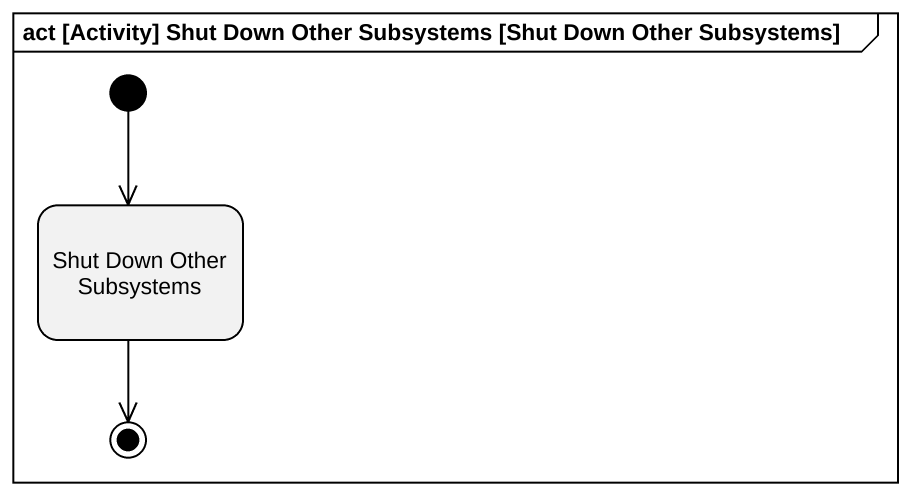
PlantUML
@startuml
mainframe act [Activity] Shut Down Other Subsystems [Shut Down Other Subsystems]
hide empty description
state "Shut Down Other Subsystems" as Shut_Down_Other_Subsystems
[*] --> Shut_Down_Other_Subsystems
Shut_Down_Other_Subsystems --> [*]
@enduml
